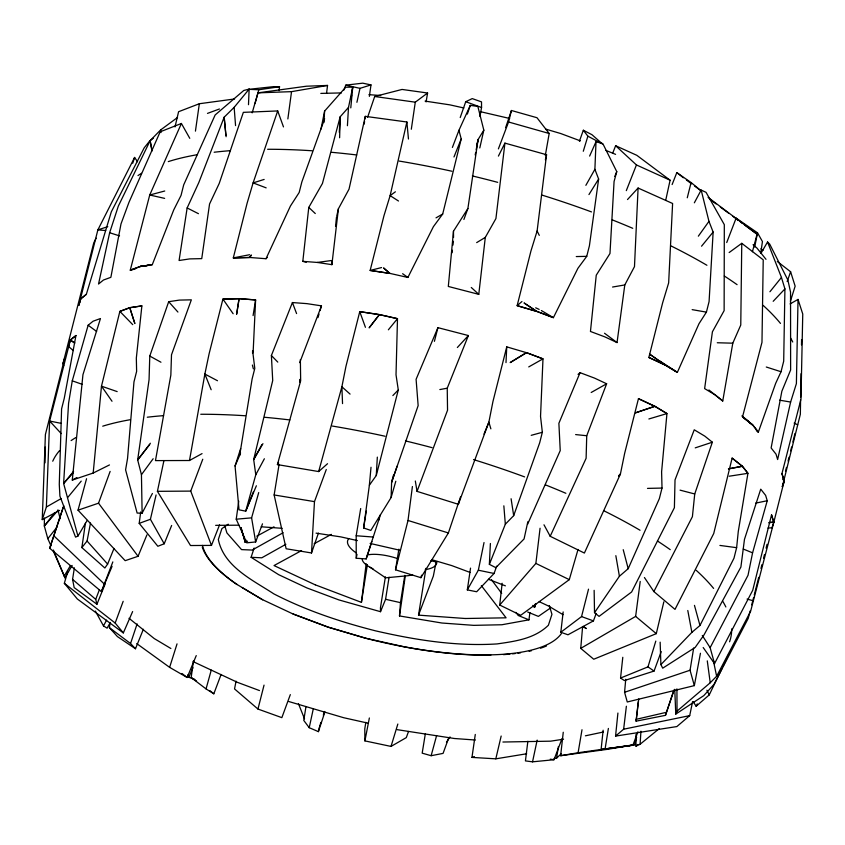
<?xml version="1.0" encoding="UTF-8"?>
<svg xmlns="http://www.w3.org/2000/svg" width="845" height="845" viewBox="0 0 845 845"><rect width="100%" height="100%" fill="white"/><g stroke="black" fill="none" stroke-linecap="round" stroke-linejoin="round"><path stroke-width="1.27" d="M659.216 728.665L640.109 744.244L635.979 746.177L636.021 734.368M44.415 518.133L44.331 526.023L47.816 538.666L51.006 545.881M45.017 462.87L45.186 447.079M742.787 416.712L752.62 424.993L742.523 416.891L761.979 342.341L763.225 259.827L741.762 243.318L740.769 325.019L732.795 343.186L722.75 401.005L708.923 389.978M252.56 353.337L252.592 350.728M529.931 612.593L528.949 619.839L501.898 624.751L473.739 625.353L441.914 623.019L399.495 615.952L405.294 575.941M761.007 253.257L767.545 241.997L781.456 277.445L784.92 288.895L783.695 361.174L781.034 371.737L775.657 383.376L758.335 432.122L756.328 430.538M800.585 399.875L800.352 414.272L782.333 486.583L784.297 480.985L781.942 473.665L800.976 399.072L802.75 314.023L798.029 299.415L790.086 303.925M800.627 397.256L801.018 373.691M801.493 344.876L801.578 339.648M798.029 299.415L796.391 383.619L790.624 402.04L777.632 459.532L776.037 454.177L771.126 447.956L781.857 391.235L790.624 369.973L790.54 292.095L787.889 280.075L769.721 244.142L767.545 241.997M339.616 137.756L340.186 116.768L348.489 107.431L352.735 87.141L345.679 87.225L324.617 111.075L321.005 129.042M578.064 374.377L580.05 372.666L594.584 378.127L606.636 383.778L586.736 435.735L586.113 458.296L550.201 536.29L584.391 553.053L620.41 474.056L624.656 453.342L638.461 398.671L654.843 406.297L666.948 413.575L661.603 471.837L662.015 488.072L659.353 498.645L628.194 568.685L619.406 576.258L594.521 612.678L599.063 616.375L631.616 591.986L674.394 507.697L675.028 479.907L694.241 429.799L704.878 436.189L712.346 442.21L694.738 493.976L692.404 516.675L653.882 591.574L675.007 609.393L713.74 533.501L732.119 458.096L742.343 466.25L747.931 473.327L738.276 531.484L736.629 547.676L733.967 558.239L699.977 625.49L691.886 632.345L660.896 664.603L662.712 668.163L695.192 647.407L704.043 634.859L740.896 567.037L744.477 539.332L760.732 489.16L765.633 495.381L767.239 500.736L752.578 552.831L748.026 575.276L710.138 647.671L714.532 663.589L752.737 590.232L771.538 514.869L773.819 522.178L784.223 480.932L782.554 479.041M202.05 453.617L189.491 460.504L155.469 460.609L170.848 375.106L171.503 354.773L191.34 299.838L179.341 300.102L168.694 301.697L149.776 356.062L149.058 379.69L137.672 459.955L141.442 474.689L142.118 513.158L137.133 513.063L125.588 469.852L127.553 458.434L133.964 381.94L136.626 371.377L136.33 358.079L141.875 305.89L129.771 307.654L134.862 323.561L129.76 307.749L141.875 305.89M371.018 467.264L369.371 485.199L363.625 527.967L370.828 530.438L391.119 497.504L391.605 482.294L393.601 474.763M59.541 510.443L42.25 519.622L45.398 434.52L64.558 358.702L63.048 363.361L63.713 365.653M42.25 519.622L46.38 507L49.633 421.042L70.357 340.07L75.955 335.507L64.252 398.322L61.59 408.885L59.277 484.407L59.921 496.163L75.554 537.124L77.941 536.068L87.193 520.446M248.493 104.695L249.127 89.126L243.782 90.468L215.158 114.952L183.692 184.875L181.031 195.438L173.711 209.972L152.269 264.686L140.217 266.471L152.269 264.686M498.413 156.093L504.93 143.122L546.557 154.73L537.114 230.991L530.945 250.986L517.14 305.658L536.945 311.456L553.39 317.657L577.917 268.309L586.736 256.352L589.409 245.789L598.63 179.045L594.891 169.317L596.01 141.749L602.823 143.629L616.765 171.63L614.072 181.517L609.974 253.521L596.253 275.195L590.454 331.462L604.978 336.923L617.04 342.574L624.793 284.945L634.479 266.64L638.091 188.034L672.609 203.487L668.648 282.895L662.649 302.785L648.854 357.467L665.099 365.061L649.583 354.108L665.3 365.114L677.352 372.37L698.973 323.741L706.42 312.132L709.082 301.57L713.138 232.079L708.966 221.358L701.17 190.072L706.061 192.354L724.313 224.654L724.133 310.622L712.409 331.8L704.635 388.594L715.271 394.985L722.75 401.005M505.997 362.6L506.746 346.862L526.319 352.64L510.169 362.579L526.593 352.682L542.986 358.861L540.536 416.405L542.342 432.291L539.67 442.854L513.686 515.64L505.331 524.217L489.371 564.344L495.814 567.66L524.058 538.962L527.84 521.703M489.371 564.344L490.396 543.493M750.138 610.988L748.226 618.371L714.025 684.323L703.79 695.636L675.778 714.078L677.025 711.141L710.233 682.771L716.634 676.243L750.613 611.336L773.83 522.136L768.644 522.738M279.103 464.327L274.139 494.969L286.138 548.764L311.52 552.968L314.477 501.624L326.276 469.514M339.299 132.338L340.186 116.768L322.441 183.471L308.774 207.416L302.816 261.348L306.281 262.267M347.422 125.704L348.489 107.431M369.371 485.199L376.268 475.534L377.335 457.124M640.109 744.244L640.943 731.221M673.116 692.921L665.459 715.345L636.095 721.165L638.746 698.921M302.816 261.348L317.34 262.446L331.884 264.654L332.169 260.429M399.495 615.952L400.467 602.643L404.797 575.371M663.843 601.83L656.29 633.655L593.729 659.237L580.747 648.368L582.606 626.715M700.452 653.259L694.337 685.622L627.265 701.984L624.571 692.277L625.744 679.274M350.781 107.885L352.735 87.141L352.016 92.316M452.392 147.442L458.941 130.299L470.274 105.371L477.837 106.417L483.826 130.162L478.101 139.531L467.887 208.546L453.48 231.192L448.315 286.455L478.777 294.345L485.294 237.403L495.92 218.58L504.93 143.122M109.47 464.94L93.182 473.042L72.279 480.066L82.947 374.684L100.46 318.533L93.066 321.227L88.144 325.23L72.269 380.831L68.582 403.234L63.618 483.477L77.941 536.068M93.182 473.042L101.484 386.176L119.863 311.393L129.76 307.707L119.863 311.393L132.739 324.649M335.571 226.312L336.49 217.133M692.615 701.625L689.7 715.63L676.866 726.563L615.561 736.101L617.917 713.043M637.901 731.823L632.905 745.216L601.091 749.589L603.14 730.228M661.234 651.601L654.051 671.067L624.392 680.563L620.557 678.049L622.797 657.294M578.043 549.43L569.287 579.649L520.731 615.276L499.712 605.041L502.141 583.261M279.103 90.647L279.537 86.739L273.854 86.612L248.736 89.327L258.802 89.76L279.537 86.739M636.623 737.178L634.637 744.73L606.879 749.409L560.626 755.705L563.256 732.256M636.095 721.165L638.292 701.614M331.884 264.654L338.412 208.757L349.027 189.153L365.293 116.356L406.878 121.997L408.462 139.013M596.2 613.481L593.433 620.885L567.988 634.785L560.816 632.271L563.171 611.938M452.064 252.792L452.371 250.226M452.962 245.113L453.416 241.269M499.712 605.041L535.878 563.414L540.071 528.241M615.561 736.101L623.642 729.203L626.377 706.24M315.322 584.846L361.428 602.358L366.181 563.657M527.861 741.287L525.432 760.901L532.54 761.831L554.003 759.718L561.967 738.741M326.561 93.299L327.543 85.44L306.429 86.211L257.978 92.855L252.169 112.85M459.12 501L448.378 532.952L420.905 577.684L395.513 569.815L408.008 520.467L412.402 486.54M171.641 525.474L164.205 543.779L157.857 546.271L139.203 523.361L140.703 511.933M580.747 648.368L635.641 616.396L640.214 581.455M287.86 118.944L291.536 91.651L327.543 85.44M143.365 629.271L135.485 648.749L117.413 636.581L109.396 627.655L110.093 622.575M351.129 98.791L351.657 94.904M221.105 674.479L213.817 693.808L206.053 688.918L191.171 677.553L193.494 660.79M262.489 523.837L255.655 541.951L246.772 542.828L236.23 519.189L238.744 501.159M364.206 124.109L364.575 121.522M364.934 118.934L365.293 116.356M195.438 131.133L199.335 103.734L234.572 98.971M369.371 96.383L370.987 84.912L362.769 83.169L345.763 85.144L343.926 90.056M114.022 548.416L107.632 564.09L104.854 567.998L81.87 547.571L85.419 523.129M526.678 753.772L495.814 758.831L471.964 757.405L475.281 734.453M760.775 253.056L762.443 241.554L757.521 232.829L736.565 218.401L737.822 220.45M411.314 129.243L415.286 102.182L427.591 93.003L402.051 89.443L374.694 96.499L367.596 117.318M496.702 566.15L494.071 573.47L476.654 591.753L467.317 589.894L470.538 568.115M249.127 89.126L234.149 107.357L224.168 117.191L198.786 182.626L187.146 207.954L179.087 260.492L189.734 258.897L201.744 258.633L209.56 203.983L219.214 183.45L243.349 112.353L277.709 110.938L283.476 126.908M236.653 314.076L239.008 298.729L222.911 299.098L209.106 353.78L204.86 374.06L189.491 460.504M105.171 583.948L96.943 604.249L74.17 587.613L72.575 579.374L74.371 567.819M361.428 602.358L367.385 564.618M365.822 722.348L364.786 728.812L364.903 740.896L391.024 746.42L406.297 737.611L408.536 731.432M254.134 548.025L251.102 557.309L278.67 574.684L306.936 587.951L338.824 599.897L380.514 611.695L385.584 599.295L389.08 577.219M465.215 618.498L418.528 615.139L425.975 568.347M236.684 314.076L239.146 298.665L222.911 299.098L233.146 313.738M253.088 315.576L255.602 299.933L239.146 298.665L255.602 299.933L253.046 354.139L254.789 368.42L252.116 378.982L239.684 455.297L235.058 465.975L239.029 509.831L245.726 511.162L256.373 485.78M305.985 706.494L303.767 720.415L309.217 727.693L318.396 731.643L324.924 711.86M363.625 527.967L366.308 511.109M385.415 576.818L380.461 607.671L380.514 611.695M554.014 758.483L556.549 758.197L558.418 746.536M601.091 749.589L605.083 748.966L608.389 728.443M425.299 734.02L422.183 753.159L431.14 755.705L443.076 753.391L448.853 737.527M694.337 685.622L690.059 670.233L693.65 648.094M395.513 569.815L398.872 549.176M371.832 541.465L366.17 558.915L356.231 558.26L356.189 535.751L360.699 508.532M426.091 101.939L427.591 93.003M560.626 755.705L578.096 752.737L582.004 729.742M545.31 155.512L549.187 133.499L536.987 117.719L511.426 110.494L505.616 127.69M479.949 116.557L481.555 107.516L481.513 101.886L472.239 98.601L465.732 101.717L460.219 117.539M323.91 122.588L324.617 111.075M475.196 154.941L475.682 152.375M476.168 149.808L478.101 139.531L476.855 144.643M81.87 547.571L87.077 541.032L90.499 523.023M364.903 740.896L369.36 717.975M236.061 681.165L234.54 688.928L257.957 709.05L281.85 717.648L290.321 694.622M436.136 561.893L433.337 576.11L418.528 615.139M356.231 558.26L357.012 554.373M754.691 247.015L757.521 232.829M467.317 589.894L478.344 570.206L484.027 542.553M299.721 362.632L321.48 305.858L306.946 303.64L292.412 302.552L271.393 355.513L272.713 380.535L253.68 459.543L255.781 474.763L245.726 511.162L253.426 491.811M219.552 524.861L211.472 545.405L190.516 545.532L157.413 491.325L163.919 460.662M532.54 761.831L537.166 740.114M318.396 731.643L319.325 727.302M309.217 727.693L313.337 708.649M177.535 117.497L160.592 129.961L150.114 140.703L118.311 206.159L109.639 232.734L98.538 284.026L103.46 280.022L110.864 277.329L121.004 223.893L128.926 202.441L160.17 131.809L181.4 123.476L189.776 138.327M665.68 200.455L670.096 180.207L636.813 155.311L615.635 145.731L612.805 152.903M356.907 102.308L359.991 88.345L370.987 84.912M245.842 539.913L245.272 542.427L247.574 541.18M479.791 147.959L483.826 130.162M406.878 121.997L390.126 195.628L383.957 215.76L370.152 270.442L389.682 273.4L383.799 268.118M336.764 215.929L338.412 208.757M164.205 543.779L150.41 519.284L156.082 494.969M665.459 715.345L673.866 690.027M175.01 126.919L178.591 111.709L199.335 103.734M545.374 159.789L546.557 154.73M495.814 758.831L501.169 736.037M458.941 130.299L461.212 138.939L442.695 214.028L433.4 226.671L407.892 277.466L389.946 273.4L370.152 270.442L381.549 267.559M792.885 441.988L794.976 433.474M498.392 148.9L508.563 121.997L511.426 110.494M687.27 197.783L691.094 182.541L676.813 172.612L672.124 184.548M63.048 363.361L93.763 242.864L96.15 238.184M153.441 138.031L149.481 141.273L144.22 147.801L111.318 211.82L86.348 294.303L80.761 298.866L78.838 305.203L97.872 229.882L134.598 157.434L137.545 161.733M300.366 359.547L300.662 380.81L277.413 464.602L318.66 471.563L341.887 386.788L345.954 366.329L359.759 311.647L379.394 314.593L397.488 318.671L396.02 374.779L398.291 389.967L376.268 475.534M506.746 346.862L492.941 401.544L488.875 422.151L458.339 504.296L417.039 491.378L415.328 481.006M758.736 577.336L754.258 594.996M760.975 568.453L761.936 564.64M763.542 558.291L764.503 554.478M766.098 548.13L767.059 544.317M785.501 471.256L786.473 467.433M788.079 461.053L789.05 457.229M790.656 450.85L791.628 447.026M257.957 709.05L264.041 685.115M560.816 632.271L581.55 616.586L588.521 589.166M434.404 341.348L437.921 327.659L468.383 335.549L447.237 388.193L447.544 410.237L417.039 491.378M751.723 604.84L753.624 597.457M535.445 603.731L534.462 607.46L532.868 605.39M752.42 251.747L757.088 234.202L708.099 197.403M146.914 534.896L138.062 556.285L125.176 560.679L78.025 510.179L86.56 478.724M255.042 103.544L258.802 89.76M431.14 755.705L436.622 735.52M206.053 688.918L211.25 670.127M255.655 541.951L251.599 517.858L258.718 492.572M420.905 577.684L421.623 575.181M391.119 497.504L395.809 481.238M132.623 611.558L123.338 632.905L77.328 598.989L64.336 583.293L67.589 572.097M458.339 504.296L460.483 496.913M317.963 317.604L319.019 314.087M320.075 310.559L321.48 305.858M78.838 305.203L80.761 298.866M620.557 678.049L647.988 666.874L655.804 641.091M391.024 746.42L397.837 724.038M583.293 151.255L587.877 136.172L583.325 130.236L579.406 141.242M790.413 301.264L795.145 286.17L790.614 271.763L777.315 261.475M196.251 655.593L187.167 677.489L169.623 667.36L177.038 643.869M366.17 558.915L380.461 514.658M132.739 163.243L134.598 157.434M235.058 465.975L240.656 448.642M378.708 520.277L379.5 517.848M112.079 566.33L101.411 591.585L49.697 548.257L63.227 507.053M319.716 726.087L320.92 722.443M323.308 715.145L324.501 711.49M49.697 548.257L63.819 505.88M101.411 591.585L112.829 561.904M467.359 114.086L470.274 105.371M135.485 648.749L130.542 643.531L137.112 623.885M782.333 486.583L784.297 480.985M277.709 110.938L253.099 182.9L247.11 203.222L233.304 257.894L249.412 257.514L251.451 255.053L249.55 257.471L233.304 257.894L249.624 254.715M397.108 466.186L391.605 482.294L418.148 405.621L416.099 379.299L437.921 327.659M311.52 552.968L318.428 533.1M239.684 455.297L240.54 452.867M787.17 281.543L790.614 271.763M324.628 118.701L301.855 181.918L299.183 192.48L290.426 206.043L266.006 258.718L249.55 257.471M78.025 510.179L98.527 503.187L110.135 471.404M463.894 219.468L467.887 208.546M123.338 632.905L115.163 623.04L123.18 601.302M211.472 545.405L190.727 491.103L202.758 459.236M96.943 604.249L95.717 599.369L99.383 589.789M726.721 242.536L736.206 217.925M626.314 190.632L636.433 164.944L615.635 145.731M453.976 156.969L461.212 138.939M483.974 434.129L488.875 422.151L490.871 428.837M614.769 176.457L616.765 171.63M580.05 372.666L558.883 423.303L560.235 450.596L527.576 524.28M194.783 679.412L188.805 677.268L192.987 667.719M181.4 123.476L149.723 195.015L130.267 270.189L135.2 268.985M589.62 156.071L596.01 141.749M693.344 701.889L696.122 706.251L697.262 703.896M696.122 706.251L709.261 694.886L721.767 668.891M722.908 666.525L729.161 653.523M277.413 464.602L278.544 462.342M142.118 513.158L152.406 493.469M255.781 474.763L264.369 458.761M694.347 202.811L701.17 190.072M110.294 622.522L107.104 628.173L103.491 625.891L106.597 620.124M261.844 444.681L253.68 459.543L262.943 443.667M585.87 185.33L594.891 169.317M53.393 550.042L64.928 577.832L72.131 565.463M64.928 577.832L64.273 575.952L70.272 565.886M588.954 194.572L598.63 179.045M446.466 742.174L450.026 736.914M698.35 236.167L708.966 221.358M141.442 474.689L153.156 458.74M150.378 443.234L137.672 459.955L149.692 444.597M54.724 512.588L44.331 526.023L57.27 511.172M47.816 538.666L56.731 527.47M769.922 291.757L781.456 277.445M388.373 329.803L397.488 318.671L379.468 314.625L369.128 327.871L379.289 314.604L359.759 311.647L365.431 327.311M701.551 246.201L713.138 232.079M73.578 471.373L63.618 483.477L73.166 472.809M67.885 497.293L81.226 481.111M618.667 475.978L620.41 474.056L618.593 475.915M457.356 347.517L468.383 335.549M627.508 199.547L638.091 188.034M773.186 301.295L784.92 288.895M266.006 258.718L267.295 257.376M392.862 395.555L398.291 389.967M556.549 758.197L561.217 753.761M635.979 746.177L637.88 744.487M318.66 471.563L327.533 463.704M521.935 301.538L517.14 305.658L536.723 311.435L524.048 302.954L536.945 311.456L553.39 317.657L541.381 310.548M86.348 294.303L80.803 298.803M75.955 335.507L70.315 340.007L74.687 342.954M729.15 252.539L741.762 243.318M395.397 191.804L390.126 195.628L398.491 201.015M228.256 524.185L221.886 528.611L218.327 539.532C223.967 566.815 252.697 580.029 273.833 593.866C306.08 610.502 340.577 621.952 375.676 630.877C415.413 640.014 456.173 646.531 497.061 643.922C515.355 641.292 534.473 638.746 548.384 625.268L551.943 614.336L549.335 605.548M550.042 608.294L538.371 616.396L527.713 612.034M476.675 242.61L485.294 237.403M436.02 217.852L442.695 214.028M46.38 507L61.051 498.634M528.727 366.92L542.986 358.861L526.456 352.661M591.194 392.481L606.636 383.778M283.159 532.72L252.18 550.063L241.543 549.609L226.904 532.91L225.034 526.625M285.863 544.307L261.792 557.806L251.102 557.309M72.279 480.066L76.874 477.562M256.764 536.184L273.981 526.815M301.538 550.602L274.012 565.569L315.227 584.835M314.15 543.736L331.356 534.378M207.49 113.388L219.446 108.984M139.203 523.361L150.41 519.284M624.571 692.277L690.059 670.233M695.234 447.871L712.346 442.21M107.79 226.65L97.872 229.882L105.667 230.527M264.147 179.436L253.099 182.9L266.164 187.865M648.875 418.972L666.948 413.575L654.981 406.339L635.451 412.846L654.695 406.265L638.461 398.671M471.964 757.405L474.415 756.687M531.209 435.333L542.342 432.291M164.743 191.002L149.723 195.015L164.627 198.374M636.222 719.327L666.145 712.367M603.288 732.023L585.395 735.815M755.641 503.134L767.239 500.736M623.642 729.203L689.7 715.63M728.443 468.859L742.216 466.197L732.119 458.096M728.506 468.912L742.459 466.303L747.931 473.327L729.224 476.21M439.844 389.566L447.237 388.193M612.572 287.036L624.793 284.945M563.541 739.185L550.687 741.171L502.912 742.026M578.096 752.737L634.637 744.73M317.34 262.446L330.934 260.598M605.083 748.966L632.905 745.216M769.879 522.516L773.745 522.073L771.538 514.869M236.23 519.189L251.599 517.858M389.883 273.389L383.704 268.013M767.989 528.062L771.939 527.787L773.819 522.178M257.978 92.855L291.536 91.651M320.815 93.404L341.454 92.918M215.655 525.347L238.934 525.189M647.502 488.389L662.015 488.072M576.269 256.563L586.736 256.352M465.299 618.498L506.092 617.822L481.344 585.627M157.413 491.325L190.727 491.103M717.268 342.753L732.795 343.186M368.916 94.661L380.704 95.517M261.2 526.794L282.156 528.315M475.408 740.03L454.452 738.509L397.15 729.657M356.189 535.751L373.163 537.029M575.635 434.583L586.736 435.735M719.919 545.426L736.629 547.676M374.694 96.499L415.286 102.182M550.275 759.18L554.003 759.718M425.098 101.104L449.867 104.854L463.873 107.98M316.062 533.142L340.831 536.892L357.393 540.589M274.139 494.969L314.477 501.624M779.555 400.171L790.624 402.04M692.161 309.64L706.42 312.132M60.998 423.324L49.633 421.042L61.241 433.601M478.344 570.206L494.071 573.47M480.425 111.677L509.641 118.469M370.121 543.43L399.368 550.137M367.86 723.119L343.661 717.711L288.789 701.519M345.763 85.144L359.991 88.345M430.813 560.731L436.833 562.083A45.926 14.682 14.2 0 1 425.257 569.625M385.584 599.295L400.467 602.643M680.067 490.142L694.738 493.976M747.064 599.084L753.286 600.774M508.563 121.997L549.187 133.499M545.807 129.137L560.774 133.552L580.325 140.862M431.795 559.707L451.748 565.59L470.073 572.435M408.008 520.467L448.378 532.952M109.639 232.734L119.546 235.882M766.278 367.015L781.034 371.737M117.17 391.605L101.484 386.176L112.015 401.259M72.269 380.831L82.092 384.295M581.55 616.586L593.433 620.885M465.732 101.717L481.555 107.516M605.981 150.442L615.593 154.36M488.399 579.279L505.394 585.849M242.367 587.676L261.961 599.401L292.993 613.966L328.282 627.201L365.473 638.176L403.667 646.668A186.692 59.699 14.2 0 0 561.333 633.623M259.468 690.566L237.477 682.359L193.125 661.614M528.949 619.839L518.228 615.498L515.862 612.34M743.273 549.039L752.578 552.831M636.433 164.944L670.096 180.207M535.698 307.812L539.142 309.386M648.854 357.467L665.385 365.135L677.352 372.37L660.125 361.185M539.237 601.682L548.574 606.055L562.992 614.653M292.993 613.966L328.008 627.085L365.473 638.176A188.255 60.196 14.2 0 0 490.861 655.128M794.131 423.123L797.68 424.834M535.878 563.414L569.287 579.649M187.146 207.954L198.438 213.679M583.325 130.236L591.996 134.725L602.464 143.956L587.877 136.172M217.492 380.736L204.86 374.06L211.165 389.735M149.776 356.062L160.951 362.23M582.965 626.557L586.293 628.543L583.113 626.377M202.282 547.085A188.255 60.196 14.2 0 0 236.273 584.032L262.679 599.792M170.88 648.495L154.244 638.566L129 618.286M191.171 677.553L196.568 681.07M74.709 343.007L70.41 340.123L68.445 346.408L73.325 350.601M370.047 567.27L385.647 577.832L407.681 575.73A27.367 8.746 14.2 0 0 412.582 574.547M647.988 666.874L654.051 671.067M402.621 273.706L407.892 277.466M136.742 643.594L169.623 667.36M686.415 180.017L691.548 183.809M694.632 186.069L700.801 190.611M88.144 325.23L96.647 331.493M709.8 199.272L716.106 203.93M720.31 207.036L728.717 213.246M732.921 216.352L738.181 220.239M740.273 221.791L742.375 223.344M744.477 224.897L757.088 234.202M604.534 333.247L617.04 342.574M109.396 627.655L130.542 643.531M181.992 673.507L187.167 677.489M760.944 248.8L762.993 250.384M64.336 583.293L115.163 623.04M676.813 172.612L683.33 177.756M742.523 416.891L752.8 425.088L758.335 432.122L752.853 425.098L741.889 415.909M237.065 584.497L237.118 584.539A186.692 59.699 14.2 0 1 202.494 545.395M209.94 690.682L213.817 693.808M691.094 182.541L700.843 190.569M635.641 616.396L656.29 633.655M753.064 244.701L756.983 248.103L766.003 259.33M72.575 579.374L95.717 599.369M350.073 394.097L341.887 386.788L342.542 403.604M471.278 287.48L478.777 294.345M308.774 207.416L315.28 213.531M53.826 535.793L103.998 583.747M271.393 355.513L277.783 362.104M168.694 301.697L177.925 312.058M87.077 541.032L107.632 564.09M491.463 579.681L501.698 593.38M98.527 503.187L138.062 556.285M703.188 647.545L714.532 663.589M644.429 577.536L653.882 591.574M702.301 635.472L710.138 647.671M187.569 675.039L188.805 677.268M95.348 611.051L103.491 625.891M543.99 524.798L550.201 536.29M706.906 690.228L709.261 694.886M537.114 230.991L539.279 235.375M53.129 550.697L64.273 575.952M298.412 703.6L304.527 718.852M292.412 302.552L296.574 313.569M781.942 473.665L784.149 480.868M241.026 527.808L245.272 542.427L241.068 527.702M694.463 605.379L699.977 625.49M623.219 549.683L628.194 568.685M252.391 365.051L253.373 368.874M57.946 509.82L60.175 518.767M713.433 660.959L716.634 676.243M151.91 149.692L150.114 140.703L151.963 151.086M687.788 610.502L691.886 632.345M615.836 555.661L619.406 576.258M160.592 129.961L161.025 132.549M511.098 498.751L513.686 515.64M707.286 660.874L710.233 682.771M226.111 136.721L224.168 117.191L225.89 135.38M503.842 505.828L505.331 524.217M234.149 107.357L235.565 125.609M674.743 689.33L675.778 714.078M660.146 642.168L660.896 664.603M594.141 590.328L594.521 612.678M453.48 231.192L453.543 237.477M299.658 379.437L299.69 382.067M676.929 688.876L677.025 711.141M356.041 552.788A45.926 14.682 14.2 0 1 348.71 538.73M372.994 568.791A27.367 8.746 14.2 0 1 362.23 559.147M367.321 554.996A27.367 8.746 14.2 0 1 397.963 558.735M546.44 646.013A188.255 60.196 14.2 0 1 540.525 648.221M531.452 650.735A188.255 60.196 14.2 0 1 529.15 651.252M520.552 652.815A188.255 60.196 14.2 0 1 517.953 653.185M515.292 653.523A188.255 60.196 14.2 0 1 512.588 653.84M509.831 654.114A188.255 60.196 14.2 0 1 503.451 654.621M137.988 175.58A350.559 112.1 14.2 0 1 141.516 173.309M168.282 161.596A350.559 112.1 14.2 0 1 197.202 154.709M214.155 152.237A350.559 112.1 14.2 0 1 230.421 150.663M267.633 149.28A350.559 112.1 14.2 0 1 311.985 150.759M331.694 152.311A350.559 112.1 14.2 0 1 356.706 154.962M399.189 161.068A350.559 112.1 14.2 0 1 451.895 171.239M472.355 175.94A350.559 112.1 14.2 0 1 497.684 182.34M541.624 194.984A350.559 112.1 14.2 0 1 591.479 211.915M612.287 219.88A350.559 112.1 14.2 0 1 632.736 228.308M671.057 245.948A350.559 112.1 14.2 0 1 706.916 265.277M724.313 276.009A350.559 112.1 14.2 0 1 737.083 284.659M763.109 305.362A350.559 112.1 14.2 0 1 780.474 323.413M790.709 338.18A350.559 112.1 14.2 0 1 792.726 341.993M52.739 461.212A350.559 112.1 14.2 0 1 59.604 450.586M71.117 440.572A350.559 112.1 14.2 0 1 75.881 437.562M102.731 426.176A350.559 112.1 14.2 0 1 130.331 419.69M147.283 417.219A350.559 112.1 14.2 0 1 163.55 415.645M200.761 414.261A350.559 112.1 14.2 0 1 245.113 415.751M264.823 417.293A350.559 112.1 14.2 0 1 289.835 419.944M332.317 426.049A350.559 112.1 14.2 0 1 385.024 436.231M405.484 440.921A350.559 112.1 14.2 0 1 432.08 447.66M473.517 459.585A350.559 112.1 14.2 0 1 524.608 476.897M545.416 484.861A350.559 112.1 14.2 0 1 565.865 493.29M604.186 510.929A350.559 112.1 14.2 0 1 640.045 530.259M657.442 540.99A350.559 112.1 14.2 0 1 670.212 549.641M696.238 570.343A350.559 112.1 14.2 0 1 713.602 588.405M722.728 601.239A350.559 112.1 14.2 0 1 725.855 606.974M731.664 628.87A350.559 112.1 14.2 0 1 729.573 641.788M535.741 603.731L534.462 607.46L535.73 603.774M140.164 266.502L130.267 270.189L140.154 266.545L150.03 265.108L140.259 266.46"/></g></svg>
